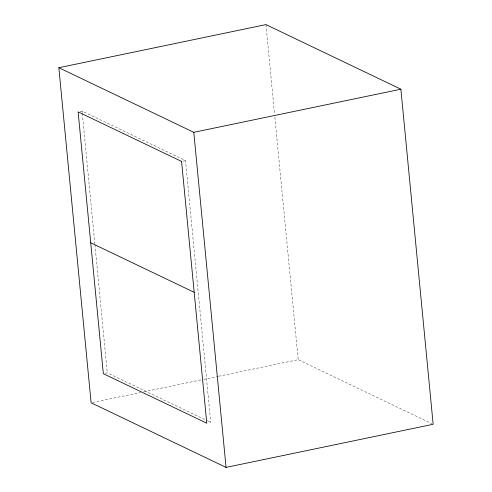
<?xml version="1.0" encoding="UTF-8"?>
<svg xmlns="http://www.w3.org/2000/svg" width="492" height="492" viewBox="0 0 492 492"><rect width="100%" height="100%" fill="white"/><g stroke="black" fill="none" stroke-linecap="round" stroke-linejoin="round"><path stroke-width="0.37" stroke-dasharray="2.46 1.84" d="M80.091 111.487L82.066 111.075L185.521 160.607L210.73 422.394L208.098 422.942M182.889 161.155L185.521 160.607M105.3 373.274L107.274 372.862L206.591 420.408M92.613 402.481L140.638 392.487M143.639 391.86L202.913 379.523M203.663 379.369L217.925 376.398M218.676 376.245L298.207 359.683L431.767 423.63M207.28 420.74L210.73 422.394M265.944 24.6L274.561 114.107M274.856 117.17L298.207 359.683M82.066 111.075L82.213 112.6M82.287 113.363L94.851 243.878M94.925 244.641L107.274 372.862"/><path stroke-width="0.74" d="M58.849 67.712L265.944 24.6L400.888 89.206L433.151 424.288L226.056 467.4L91.112 402.794L58.849 67.712L193.793 132.317L400.888 89.206M90.725 242.79L194.18 292.322M193.793 132.317L226.056 467.4M181.579 161.425L78.123 111.899L103.326 373.68L206.781 423.212L181.579 161.425"/></g></svg>
